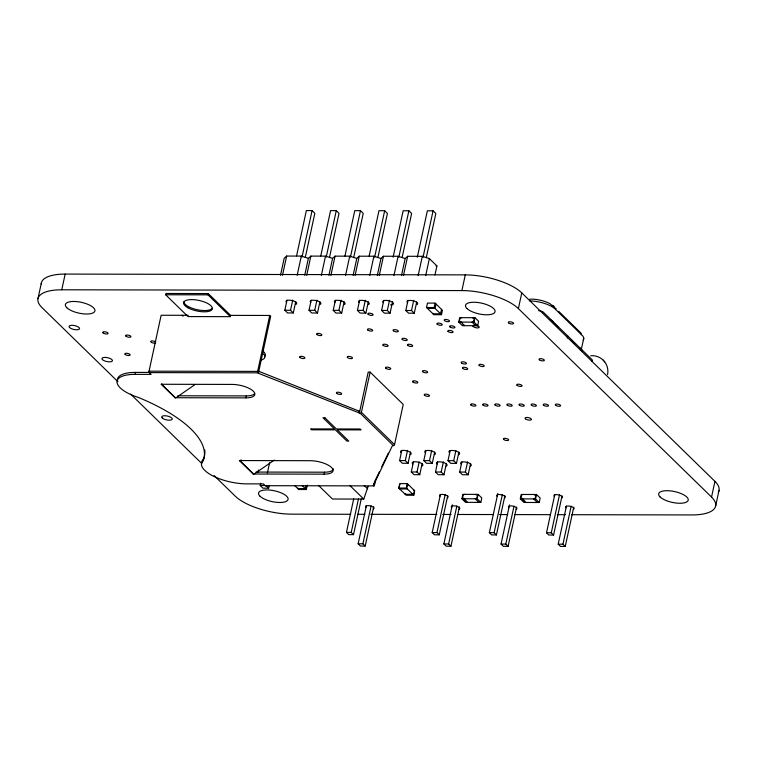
<?xml version="1.0" encoding="UTF-8"?>
<svg xmlns="http://www.w3.org/2000/svg" width="757" height="757" viewBox="0 0 757 757"><rect width="100%" height="100%" fill="white"/><g stroke="black" fill="none" stroke-linecap="round" stroke-linejoin="round"><path stroke-width="1.14" d="M607.568 374.611C608.505 369.965 607.351 364.883 604.218 361.288M37.964 298.703L41.361 283.004M117.969 381.736L42.061 307.664A43.158 15.821 12.2 0 1 61.771 289.789L65.159 274.091L465.281 274.876A43.158 15.821 12.2 0 1 521.781 292.893L714.939 481.367A43.158 15.821 12.2 0 1 718.27 492.277M375.699 479.664L374.469 485.369A1.06 0.502 -89.9 0 1 373.797 485.899L265.187 485.691L263.351 483.893L247.151 483.865A31.832 11.667 12.2 0 1 204.778 470.343A31.832 11.667 12.2 0 1 203.179 460.776A137.519 50.397 12.2 0 0 138.209 397.378A31.832 11.667 12.2 0 1 120.155 387.773A32.371 11.866 12.2 0 1 134.935 374.365L135.361 372.406L150.397 372.435M134.935 374.365L151.135 374.403L149.29 372.605A1.06 0.502 -89.9 0 1 149.044 371.176L161.137 315.253L188.285 315.3M230.62 315.385L230.346 316.663L188.01 316.577L165.66 294.766L165.934 293.489L208.27 293.574L230.62 315.385L269.738 315.461L270.665 316.36L258.998 370.324A1.06 0.502 -89.9 0 0 259.187 371.687L258.78 371.308L258.355 373.267L360.256 413.322A1.06 0.852 -45.7 0 0 361.42 412.347L370.126 372.113L368.214 372.113L359.944 410.379A1.06 0.852 -45.7 0 1 358.78 411.354L359.736 411.363L359.31 413.322M230.346 316.663L207.995 294.852L208.27 293.574M203.179 460.776L203.605 458.808A137.519 50.397 12.2 0 0 204.778 449.989M162.102 384.121A3.492 2.81 -45.7 0 1 161.582 384.244A3.151 2.526 -45.7 0 1 161.25 384.272L175.047 397.737L245.911 397.87L246.328 395.911A16.181 5.933 12.2 0 0 254.418 393.962M258.355 373.267L257.9 372.822A1.06 0.502 -89.9 0 1 257.654 371.384L269.738 315.461M280.516 275.283L284.187 258.288L286.648 256.055L301.324 256.084L308.383 258.336L310.853 256.103L325.519 256.131L332.578 258.383L335.048 256.15L349.715 256.178L356.784 258.43L359.244 256.197L373.911 256.226L380.979 258.478L383.439 256.245L398.116 256.273L405.175 258.525L407.635 256.292L422.311 256.32L429.37 258.572L436.912 265.934L434.953 274.99M282.484 275.311L286.648 256.055M295.741 301.636L293.29 312.963L287.575 312.953L284.812 310.256L287.017 300.065M296.574 255.885L306.367 210.569L312.083 210.578L314.846 213.275L305.289 257.456M297.16 275.34L301.324 256.084M293.29 312.963L290.527 310.266L292.732 300.075M302.043 257.03L312.083 210.578M257.957 472.264L258.449 470.002M304.711 275.33L308.383 258.336M269.151 485.928L268.659 488.199L262.944 488.18L260.19 485.492L260.682 483.221M306.689 275.359L310.853 256.103M267.353 473.106L269.587 462.773M319.937 301.683L317.486 313.01L311.77 313.001L309.007 310.304L311.212 300.113M320.769 255.932L330.563 210.616L336.278 210.626L339.041 213.323L329.484 257.503M321.356 275.387L325.519 256.131M317.486 313.01L314.723 310.313L316.928 300.122M326.239 257.077L336.278 210.626M328.907 275.378L332.578 258.383M330.885 275.406L335.048 256.15M344.132 301.731L341.681 313.057L335.966 313.048L333.212 310.351L335.417 300.16M344.965 255.98L354.759 210.664L360.474 210.673L363.237 213.37L353.689 257.55M297.898 488.123L297.794 488.606L305.412 488.625L306.017 485.843M345.552 275.434L349.715 256.178M341.681 313.057L338.928 310.361L341.133 300.169M350.434 257.125L360.474 210.673M294.634 485.53L298.712 489.505L306.33 489.524L307.285 485.105M353.103 275.425L356.784 258.43M355.08 275.453L359.244 256.197M368.328 301.778L365.877 313.105L360.162 313.095L357.408 310.398L359.613 300.207M369.161 256.027L378.964 210.711L384.679 210.72L387.433 213.417L377.885 257.598M241.275 459.925A3.492 2.81 -45.7 0 1 239.742 460.53A3.151 2.526 -45.7 0 1 239.439 460.559L253.235 474.024L324.091 474.156L324.516 472.198A16.181 5.933 12.2 0 0 333.44 468.857M369.747 275.482L373.911 256.226M365.877 313.105L363.123 310.408L365.328 300.217M374.63 257.172L384.679 210.72M377.308 275.472L380.979 258.478M379.276 275.501L383.439 256.245M392.533 301.825L390.082 313.152L384.367 313.143L381.604 310.446L383.808 300.255M393.12 257.2L403.159 210.758L408.875 210.768L411.628 213.465L402.081 257.645M393.952 275.529L398.116 256.273M390.082 313.152L387.319 310.455L389.524 300.264M398.835 257.219L408.875 210.768M401.503 275.52L405.175 258.525M361.24 498.948L353.519 534.641L348.759 534.631L346.46 532.389L353.699 498.91M403.472 275.548L407.635 256.292M353.519 534.641L351.22 532.398L358.458 498.92M416.728 301.873L414.278 313.199L408.562 313.19L405.799 310.493L408.004 300.302M417.315 257.248L427.355 210.806L433.07 210.815L435.833 213.512L426.276 257.692M318.423 485.322L332.455 499.024L363.757 499.081L368.139 486.325M373.693 506.793L365.205 546.043L360.446 546.034L358.137 543.791L366.36 505.799M418.148 275.576L422.311 256.32M373.797 485.899L373.759 483.486M414.278 313.199L411.515 310.502L413.719 300.311M423.031 257.266L433.07 210.815M365.205 546.043L362.906 543.8L371.119 505.808M425.699 275.567L429.37 258.572M373.333 485.455L392.419 445.627L393.375 445.636A1.06 0.852 -45.7 0 0 394.539 444.652L403.235 404.427L370.126 372.113M426.513 307.512L427.468 303.093L435.095 303.112L442.448 310.294L441.492 314.704L433.875 314.694L426.513 307.512L434.14 307.531L441.492 314.704M427.544 307.919L427.44 308.411L435.057 308.421L436.013 304.011M410.521 451.948L408.07 463.284L402.355 463.265L399.592 460.578L401.797 450.377M434.14 307.531L435.095 303.112M433.061 313.303L432.957 313.795L440.574 313.814L441.53 309.395M398.778 488.038L399.734 483.628L407.351 483.638L414.713 490.82L413.757 495.239L406.14 495.22L398.778 488.038L406.395 488.057L413.757 495.239M399.857 484.338L399.109 487.773L399.696 488.937L407.323 488.956L406.736 487.792L407.474 484.357L408.165 485.029L408.269 484.537M408.07 463.284L405.307 460.587L407.512 450.396M406.395 488.057L407.351 483.638M422.198 463.35L419.747 474.677L414.032 474.667L411.278 471.971L413.483 461.779M419.747 474.677L416.993 471.99L419.198 461.789M413.795 489.921L414.372 491.085L413.634 494.52L412.943 493.848L412.839 494.34L405.213 494.321L405.326 493.829L406.007 494.501M434.717 451.995L432.266 463.331L426.551 463.312L423.797 460.625L425.992 450.424M61.771 289.789L461.884 290.574L465.281 274.876M458.733 322.094L459.688 317.675L474.932 317.703L478.604 321.29L477.658 325.709L462.413 325.68L458.733 322.094L473.977 322.122L477.658 325.709M432.266 463.331L429.512 460.635L431.717 450.443M461.59 317.675L460.057 318.167L459.31 321.602L460.739 321.602L464.315 325.68L464.42 325.198L462.991 325.188M446.403 463.398L443.952 474.724L438.237 474.715L435.474 472.018L437.678 461.827M473.021 317.703L472.917 318.195L474.346 318.195L473.608 321.63L472.065 322.113L475.746 325.709L477.279 325.217M443.952 474.724L441.189 472.037L443.394 461.836M473.977 322.122L474.932 317.703M447.728 495.665L439.259 534.811L434.499 534.802L432.2 532.559L440.432 494.463M458.912 452.043L456.462 463.379L450.746 463.36L447.993 460.672L450.197 450.472M439.259 534.811L436.959 532.568L445.201 494.472M456.462 463.379L453.708 460.682L455.913 450.491M459.433 506.963L450.945 546.204L446.185 546.194L443.876 543.952L452.345 504.815M470.599 463.445L468.148 474.771L462.432 474.762L459.669 472.065L461.874 461.874M450.945 546.204L448.646 543.961L456.859 505.969M468.148 474.771L465.385 472.075L467.589 461.884M461.902 498.759L462.858 494.34L478.102 494.378L481.783 497.964L480.827 502.383L465.583 502.345L461.902 498.759L477.147 498.787L480.827 502.383M465.432 501.143L462.489 498.267L463.227 494.832L464.76 494.349M476.191 494.368L476.087 494.86L477.516 494.86L476.778 498.295L475.245 498.787L478.916 502.374M477.147 498.787L478.102 494.378M571.45 514.703L691.841 514.94A43.158 15.821 12.2 0 0 711.552 497.065L518.384 308.591L521.781 292.893M504.881 495.778L496.422 534.925L491.662 534.915L489.363 532.663L497.841 493.422M496.422 534.925L494.122 532.673L502.355 494.586M516.586 507.067L508.108 546.317L503.339 546.308L501.039 544.065L509.508 504.919M508.108 546.317L505.808 544.075L514.022 506.083M520.305 498.882L521.251 494.463L536.495 494.501L540.176 498.087L539.221 502.506L523.976 502.468L520.305 498.882L535.54 498.91L539.221 502.506M523.163 494.472L521.63 494.955L520.882 498.39L522.311 498.399L525.888 502.478M567.248 338.105L567.741 335.957M534.593 494.491L534.489 494.983L535.918 494.983L535.171 498.418L533.638 498.91L537.319 502.497M535.54 498.91L536.495 494.501M581.139 350.273L583.751 338.199M562.044 495.892L553.585 535.029L548.816 535.019L546.516 532.777L554.758 494.69M553.585 535.029L551.285 532.786L559.518 494.7M573.749 507.181L565.261 546.431L560.502 546.422L558.202 544.179L566.416 506.187M565.261 546.431L562.962 544.188L571.175 506.196M711.552 497.065L714.939 481.367M715.639 506.026L719.036 490.328M374.261 482.436L379.285 471.961M381.793 466.719L388.322 453.102M195.202 384.442L176.911 397.103A3.492 2.81 -45.7 0 1 175.378 397.709A3.151 2.526 -45.7 0 1 175.047 397.737M274.327 460.057L255.071 473.39A3.492 2.81 -45.7 0 1 253.538 473.996A3.151 2.526 -45.7 0 1 253.235 474.024L253.235 474.024M590.734 355.781C596.052 355.165 601.522 357.635 604.748 361.893M239.411 460.559L310.294 460.701A16.181 5.933 12.2 0 1 331.481 467.457A16.181 5.933 12.2 0 1 324.091 474.156M165.66 294.766L207.995 294.852M284.812 310.256L290.527 310.266M309.007 310.304L314.723 310.313M333.212 310.351L338.928 310.361M357.408 310.398L363.123 310.408M381.604 310.446L387.319 310.455M405.799 310.493L411.515 310.502M149.044 371.176L257.654 371.384M149.29 372.605L257.9 372.822M161.25 384.272L232.115 384.414A16.181 5.933 12.2 0 1 253.302 391.17A16.181 5.933 12.2 0 1 245.911 397.87M177.838 395.779L246.328 395.911M399.592 460.578L405.307 460.587M423.797 460.625L429.512 460.635M447.993 460.672L453.708 460.682M411.278 471.971L416.993 471.99M435.474 472.018L441.189 472.037M459.669 472.065L465.385 472.075M256.017 472.065L324.516 472.198M260.19 485.492L264.761 485.502M462.489 498.267L463.918 498.276L467.485 502.355M350.737 514.277L291.719 514.154A43.158 15.821 12.2 0 1 235.219 496.138L214.127 475.557M357.815 514.287L364.902 514.296M370.798 514.315L436.893 514.438M442.798 514.457L451.058 514.467M458.146 514.486L493.555 514.552M499.45 514.561L507.71 514.58M514.798 514.59L550.207 514.665M557.284 514.675L565.545 514.694M346.46 532.389L351.22 532.398M432.2 532.559L436.959 532.568M489.363 532.663L494.122 532.673M546.516 532.777L551.285 532.786M358.137 543.791L362.906 543.8M443.876 543.952L448.646 543.961M501.039 544.065L505.808 544.075M558.202 544.179L562.962 544.188M538.643 310.682L538.795 310.682A4.164 1.523 12.2 0 1 543.261 312.111L591.983 359.613A3.899 1.429 12.2 0 1 591.756 361.042M258.78 371.308L359.736 411.363M583.278 340.054A20.004 7.333 12.2 0 0 582.89 336.117L554.389 308.25L551.295 306.254A20.004 7.333 12.2 0 0 529.777 300.945M550.33 319.728L552.875 321.375L552.676 322.037L558.439 327.649M556.177 308.875L549.951 303.652A16.985 6.226 12.2 0 0 529.758 299.185M558.666 311.307L580.714 332.862A16.985 6.226 12.2 0 1 581.452 334.632M570.769 339.685L574.885 343.697M523.087 500.547L524.563 501.986M361.42 412.347L394.539 444.652M360.256 413.322L393.375 445.636M364.287 485.53L367.609 488.776M182.096 315.291L183.014 316.189M349.715 485.388L363.757 499.081M302.261 485.549L306.33 489.524M265.906 485.502L268.659 488.199M161.582 384.244L175.378 397.709M239.742 460.53L253.538 473.996M130.62 394.085L201.476 463.218M579.966 347.823L581.508 349.384A21.575 7.901 12.2 0 1 582.284 350.907M603.121 360.058L603.584 360.578M265.698 485.587A1.06 0.502 -89.9 0 1 265.187 485.691M117.477 380.667A32.371 11.866 12.2 0 1 135.361 372.406M201.93 463.199A31.832 11.667 12.2 0 1 203.605 458.808M212.187 308.402A14.676 5.375 12.2 0 1 196.498 309.556A14.676 5.375 12.2 0 1 183.875 301.806M263.37 353.86A16.181 5.933 12.2 0 1 260.446 360.171M262.376 350.728A16.181 5.933 12.2 0 1 264.486 356.651M435.994 265.991A4.315 1.58 12.2 0 1 436.912 265.934M552.553 305.345A4.741 3.511 -52.1 0 1 554.389 308.25M461.884 290.574A43.158 15.821 12.2 0 1 518.384 308.591M41.247 284.036A43.158 15.821 12.2 0 1 65.159 274.091M155.535 343.016A2.697 0.984 12.2 0 1 151.504 342.419A2.697 0.984 12.2 0 1 151.807 340.934A2.697 0.984 12.2 0 1 155.734 342.05M365.905 507.427A4.381 1.609 12.2 0 1 370.097 505.856A4.381 1.609 12.2 0 1 373.324 509.016M565.971 507.815A4.381 1.609 12.2 0 1 570.153 506.244A4.381 1.609 12.2 0 1 573.39 509.404M554.285 496.412A4.381 1.609 12.2 0 1 558.467 494.851A4.381 1.609 12.2 0 1 561.703 498.002M508.808 507.701A4.381 1.609 12.2 0 1 512.991 506.14A4.381 1.609 12.2 0 1 516.227 509.291M497.122 496.308A4.381 1.609 12.2 0 1 501.314 494.737A4.381 1.609 12.2 0 1 504.55 497.898M451.645 507.587A4.381 1.609 12.2 0 1 455.837 506.026A4.381 1.609 12.2 0 1 459.064 509.177M439.968 496.195A4.381 1.609 12.2 0 1 444.151 494.624A4.381 1.609 12.2 0 1 447.387 497.784M401.04 452.62A5.479 2.006 12.2 0 1 406.272 450.661A5.479 2.006 12.2 0 1 410.322 454.616M412.716 464.022A5.479 2.006 12.2 0 1 417.949 462.063A5.479 2.006 12.2 0 1 421.999 466.009M425.235 452.667A5.479 2.006 12.2 0 1 430.468 450.708A5.479 2.006 12.2 0 1 434.518 454.664M436.912 464.069A5.479 2.006 12.2 0 1 442.154 462.111A5.479 2.006 12.2 0 1 446.195 466.057M449.431 452.714A5.479 2.006 12.2 0 1 454.664 450.756A5.479 2.006 12.2 0 1 458.714 454.711M461.117 464.117A5.479 2.006 12.2 0 1 466.35 462.158A5.479 2.006 12.2 0 1 470.4 466.104M407.503 302.686A5.479 2.006 12.2 0 1 412.745 300.718A5.479 2.006 12.2 0 1 416.785 304.674M383.307 302.639A5.479 2.006 12.2 0 1 385.815 300.368A5.479 2.006 12.2 0 1 392.987 302.658A5.479 2.006 12.2 0 1 390.489 304.92M359.111 302.592A5.479 2.006 12.2 0 1 364.344 300.624A5.479 2.006 12.2 0 1 368.394 304.579M334.916 302.545A5.479 2.006 12.2 0 1 340.148 300.576A5.479 2.006 12.2 0 1 344.198 304.532M310.72 302.497A5.479 2.006 12.2 0 1 315.953 300.529A5.479 2.006 12.2 0 1 320.003 304.484M286.515 302.45A5.479 2.006 12.2 0 1 291.757 300.482A5.479 2.006 12.2 0 1 295.798 304.437M324.867 417.732L322.955 417.732L334.452 428.945L310.635 428.897L311.562 429.796L335.379 429.844L346.876 441.066L348.778 441.066L337.281 429.853L361.098 429.891L360.181 429.001L336.363 428.954L324.867 417.732M187.897 307.749A14.676 5.375 12.2 0 0 211.913 309.679A14.676 5.375 12.2 0 0 194.152 299.715A14.676 5.375 12.2 0 0 187.897 307.749M385.739 368.233A2.697 0.984 12.2 0 0 390.309 369.208A2.697 0.984 12.2 0 0 388.322 367.268A2.697 0.984 12.2 0 0 385.739 368.233M383.118 345.315A2.697 0.984 12.2 0 0 387.688 346.29A2.697 0.984 12.2 0 0 385.692 344.35A2.697 0.984 12.2 0 0 383.118 345.315M407.701 345.362A2.697 0.984 12.2 0 0 412.272 346.337A2.697 0.984 12.2 0 0 410.285 344.397A2.697 0.984 12.2 0 0 407.701 345.362M479.19 365.442A2.697 0.984 12.2 0 0 483.761 366.416A2.697 0.984 12.2 0 0 481.774 364.477A2.697 0.984 12.2 0 0 479.19 365.442M517.04 385.304A2.697 0.984 12.2 0 0 521.601 386.278A2.697 0.984 12.2 0 0 519.614 384.338A2.697 0.984 12.2 0 0 517.04 385.304M543.479 405.146A2.697 0.984 12.2 0 0 548.049 406.121A2.697 0.984 12.2 0 0 546.052 404.181A2.697 0.984 12.2 0 0 543.479 405.146M66.824 307.711A15.102 5.536 12.2 0 0 92.411 313.19A15.102 5.536 12.2 0 0 81.254 302.308A15.102 5.536 12.2 0 0 66.824 307.711M466.946 308.496A15.102 5.536 12.2 0 0 492.523 313.975A15.102 5.536 12.2 0 0 481.376 303.093A15.102 5.536 12.2 0 0 466.946 308.496M259.982 496.185A15.102 5.536 12.2 0 0 285.569 501.664A15.102 5.536 12.2 0 0 274.413 490.782A15.102 5.536 12.2 0 0 259.982 496.185M660.104 496.961A15.102 5.536 12.2 0 0 685.691 502.44A15.102 5.536 12.2 0 0 674.534 491.558A15.102 5.536 12.2 0 0 660.104 496.961M367.703 329.976A2.697 0.984 12.2 0 0 372.274 330.951A2.697 0.984 12.2 0 0 370.287 329.011A2.697 0.984 12.2 0 0 367.703 329.976M316.823 334.49A2.697 0.984 12.2 0 0 321.394 335.474A2.697 0.984 12.2 0 0 319.407 333.534A2.697 0.984 12.2 0 0 316.823 334.49M503.651 439.438A2.697 0.984 12.2 0 0 508.212 440.413A2.697 0.984 12.2 0 0 506.225 438.473A2.697 0.984 12.2 0 0 503.651 439.438M444.482 320.571A2.697 0.984 12.2 0 0 449.052 321.545A2.697 0.984 12.2 0 0 447.065 319.605A2.697 0.984 12.2 0 0 444.482 320.571M125.917 336.146A2.697 0.984 12.2 0 0 130.478 337.12A2.697 0.984 12.2 0 0 128.491 335.181A2.697 0.984 12.2 0 0 125.917 336.146M437.215 324.185A2.697 0.984 12.2 0 0 441.785 325.16A2.697 0.984 12.2 0 0 439.789 323.22A2.697 0.984 12.2 0 0 437.215 324.185M448.078 331.49A2.697 0.984 12.2 0 0 452.648 332.474A2.697 0.984 12.2 0 0 450.652 330.535A2.697 0.984 12.2 0 0 448.078 331.49M461.439 362.915A2.697 0.984 12.2 0 0 466.009 363.89A2.697 0.984 12.2 0 0 464.022 361.95A2.697 0.984 12.2 0 0 461.439 362.915M462.697 368.385A2.697 0.984 12.2 0 0 467.268 369.359A2.697 0.984 12.2 0 0 465.281 367.419A2.697 0.984 12.2 0 0 462.697 368.385M525.386 418.782A3.236 1.183 12.2 0 0 530.875 419.965A3.236 1.183 12.2 0 0 528.481 417.627A3.236 1.183 12.2 0 0 525.386 418.782M299.848 357.427A2.697 0.984 12.2 0 0 304.418 358.411A2.697 0.984 12.2 0 0 302.431 356.462A2.697 0.984 12.2 0 0 299.848 357.427M347.482 357.522A2.697 0.984 12.2 0 0 352.052 358.506A2.697 0.984 12.2 0 0 350.065 356.556A2.697 0.984 12.2 0 0 347.482 357.522M449.904 326.873A2.697 0.984 12.2 0 0 454.474 327.847A2.697 0.984 12.2 0 0 452.487 325.907A2.697 0.984 12.2 0 0 449.904 326.873M508.562 322.879A2.697 0.984 12.2 0 0 513.132 323.854A2.697 0.984 12.2 0 0 511.145 321.914A2.697 0.984 12.2 0 0 508.562 322.879M539.325 359.774A2.697 0.984 12.2 0 0 543.895 360.758A2.697 0.984 12.2 0 0 541.898 358.809A2.697 0.984 12.2 0 0 539.325 359.774M424.469 395.23A2.697 0.984 12.2 0 0 429.039 396.214A2.697 0.984 12.2 0 0 427.043 394.274A2.697 0.984 12.2 0 0 424.469 395.23M412.83 381.935A2.697 0.984 12.2 0 0 417.4 382.91A2.697 0.984 12.2 0 0 415.413 380.97A2.697 0.984 12.2 0 0 412.83 381.935M336.647 393.328A2.697 0.984 12.2 0 0 341.208 394.312A2.697 0.984 12.2 0 0 339.221 392.363A2.697 0.984 12.2 0 0 336.647 393.328M368.129 314.278A2.697 0.984 12.2 0 0 372.69 315.253A2.697 0.984 12.2 0 0 370.703 313.313A2.697 0.984 12.2 0 0 368.129 314.278M402.241 339.429A2.697 0.984 12.2 0 0 406.812 340.404A2.697 0.984 12.2 0 0 404.815 338.464A2.697 0.984 12.2 0 0 402.241 339.429M393.337 330.743A2.697 0.984 12.2 0 0 397.908 331.717A2.697 0.984 12.2 0 0 395.92 329.778A2.697 0.984 12.2 0 0 393.337 330.743M422.652 371.715A2.697 0.984 12.2 0 0 427.213 372.69A2.697 0.984 12.2 0 0 425.226 370.75A2.697 0.984 12.2 0 0 422.652 371.715M473.229 326.56A3.236 1.183 12.2 0 0 478.708 327.734A3.236 1.183 12.2 0 0 476.323 325.406A3.236 1.183 12.2 0 0 473.229 326.56M162.225 417.959A5.394 1.978 12.2 0 0 171.356 419.917A5.394 1.978 12.2 0 0 167.373 416.028A5.394 1.978 12.2 0 0 162.225 417.959M102.432 359.622A5.394 1.978 12.2 0 0 111.572 361.581A5.394 1.978 12.2 0 0 107.589 357.692A5.394 1.978 12.2 0 0 102.432 359.622M69.549 327.535A5.394 1.978 12.2 0 0 78.69 329.494A5.394 1.978 12.2 0 0 74.706 325.605A5.394 1.978 12.2 0 0 69.549 327.535M125.132 354.399A2.697 0.984 12.2 0 0 129.702 355.383A2.697 0.984 12.2 0 0 127.715 353.434A2.697 0.984 12.2 0 0 125.132 354.399M103.056 332.862A2.697 0.984 12.2 0 0 107.626 333.846A2.697 0.984 12.2 0 0 105.639 331.897A2.697 0.984 12.2 0 0 103.056 332.862M470.882 405.004A2.697 0.984 12.2 0 0 475.453 405.979A2.697 0.984 12.2 0 0 473.456 404.039A2.697 0.984 12.2 0 0 470.882 405.004M482.985 405.023A2.697 0.984 12.2 0 0 487.555 406.007A2.697 0.984 12.2 0 0 485.559 404.058A2.697 0.984 12.2 0 0 482.985 405.023M495.078 405.052A2.697 0.984 12.2 0 0 499.648 406.026A2.697 0.984 12.2 0 0 497.661 404.087A2.697 0.984 12.2 0 0 495.078 405.052M507.181 405.071A2.697 0.984 12.2 0 0 511.751 406.055A2.697 0.984 12.2 0 0 509.754 404.106A2.697 0.984 12.2 0 0 507.181 405.071M519.283 405.099A2.697 0.984 12.2 0 0 523.844 406.074A2.697 0.984 12.2 0 0 521.857 404.134A2.697 0.984 12.2 0 0 519.283 405.099M531.376 405.118A2.697 0.984 12.2 0 0 535.947 406.102A2.697 0.984 12.2 0 0 533.95 404.153A2.697 0.984 12.2 0 0 531.376 405.118M555.572 405.165A2.697 0.984 12.2 0 0 560.142 406.149A2.697 0.984 12.2 0 0 558.155 404.2A2.697 0.984 12.2 0 0 555.572 405.165"/></g></svg>
